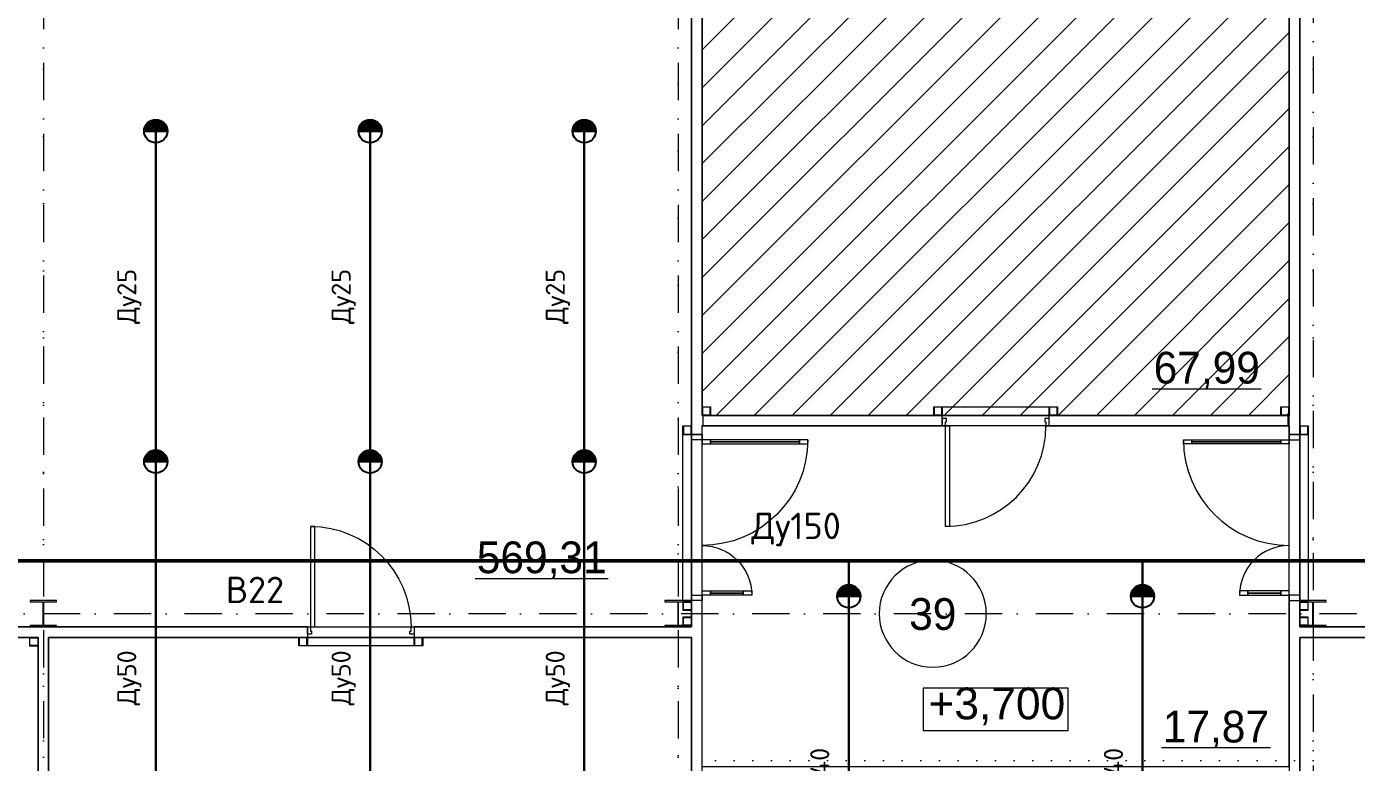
# Model space of a CAD drawing. Header units: millimetres. Extents: x 0 to 2118900, y -20000 to 84100.
# Drawn here: x 847842 to 860410, y 34594 to 41550 of the extents above; entities that cross this region are included whole.
import ezdxf
from ezdxf.enums import TextEntityAlignment as Align

# ---------------------------------------------------------------- set-up
doc = ezdxf.new("R2010")
doc.units = ezdxf.units.MM
for name, pattern in [('Dot & Dashed', [670.277762, 352.777767, -176.388884, 0, -141.111112]), ('Крупный пунктир', [634.99999, 0, -634.99999]), ('Пунктирная', [176.388884, 0, -176.388884])]:
    doc.linetypes.add(name, pattern=pattern)
for name, color, linetype, lineweight in [('АР_подоснова', 8, 'Continuous', 13), ('ПТ_В22', 6, 'Continuous', 50), ('ПТ_В22_расп', 6, 'Continuous', 30), ('ПТ_оросители', 7, 'Continuous', 25), ('ПТ_текст', 7, 'Continuous', 18), ('ПТ_штриховка', 8, 'Continuous', 9)]:
    doc.layers.add(name, color=color, linetype=linetype, lineweight=lineweight)
doc.styles.add('АР_текст_1', font='arial.ttf')
doc.styles.add('ПТ', font='isocpeur.ttf')

# ---------------------------------------------------------------- blocks, each defined once
blk = doc.blocks.new('Стена_2101', base_point=(46125, -125))
at = {"color": 0, "linetype": 'Continuous', "lineweight": -2, "flags": 128}
for points in [[(46125, 11775), (46125, -125)], [(46225, -125), (46225, 11775)]]:
    blk.add_lwpolyline(points, dxfattribs=at)
blk = doc.blocks.new('Стена_510', base_point=(51875, 11775))
at = {"color": 0, "linetype": 'Continuous', "lineweight": -2, "flags": 128}
for points in [[(51775, 11775), (51775, -125)], [(51875, -125), (51875, 11775)]]:
    blk.add_lwpolyline(points, dxfattribs=at)
blk = doc.blocks.new('Стена_2310', base_point=(40000, 11775))
at = {"color": 0, "linetype": 'Continuous', "lineweight": -2, "flags": 128}
for points in [[(39950, 11775), (39950, 6125)], [(40050, 6125), (40050, 11775)], [(39950, 6125), (40050, 6125)]]:
    blk.add_lwpolyline(points, dxfattribs=at)
blk = doc.blocks.new('Колонна SHS ГК 271')
at = {"color": 0, "linetype": 'Continuous', "lineweight": -2}
for p, q in [((40, 40), (-40, 40)), ((-40, 40), (-40, -40)), ((-36.4, -36.4), (-36.4, 36.4)), ((-36.4, 36.4), (36.4, 36.4)), ((36.4, 36.4), (36.4, -36.4)), ((40, -40), (40, 40)), ((-40, -40), (40, -40)), ((36.4, -36.4), (-36.4, -36.4))]:
    blk.add_line(p, q, dxfattribs=at)
blk = doc.blocks.new('Труба Квадратного Сечения ГК SHS 270')
at = {"color": 0, "linetype": 'Continuous', "lineweight": -2}
for p, q in [((505, 40), (0, 40)), ((0, 40), (0, 0)), ((0, 0), (0, -40)), ((1010, 40), (505, 40)), ((1010, 0), (1010, 40)), ((1010, -40), (1010, 0)), ((0, -40), (505, -40)), ((505, -40), (1010, -40))]:
    blk.add_line(p, q, dxfattribs=at)
blk = doc.blocks.new('Труба Квадратного Сечения ГК SHS 27_20')
at = {"color": 0, "linetype": 'Continuous', "lineweight": -2}
for p, q in [((785, 40), (0, 40)), ((0, 40), (0, 0)), ((0, 0), (0, -40)), ((1570, 40), (785, 40)), ((1570, 0), (1570, 40)), ((1570, -40), (1570, 0)), ((0, -40), (785, -40)), ((785, -40), (1570, -40))]:
    blk.add_line(p, q, dxfattribs=at)
blk = doc.blocks.new('Швеллеp 8240-89 27')
at = {"color": 0, "linetype": 'Пунктирная', "lineweight": -2}
blk.add_line((0, 0), (6000, 0), dxfattribs=at)
blk = doc.blocks.new('Вент-камера_35_35', base_point=(49000, 20000))
at = {"color": 0, "linetype": 'Continuous', "lineweight": -2}
blk.add_line((50481, 14126), (51511, 14126), dxfattribs=at)
for start, end in [(0, 180), (180, 0)]:
    blk.add_arc((48368, 20612), 506, start, end, dxfattribs=at)
at = {"color": 0, "lineweight": -2, "style": 'АР_текст_1'}
for tag, p in [('ROOM_NUMBER', (48368, 20609)), ('ROOM_AREA', (50996, 14326))]:
    blk.add_attdef(tag, text='', height=300, dxfattribs=at).set_placement(p, align=Align.MIDDLE_CENTER)
blk = doc.blocks.new('Лестничная площадка_39_36', base_point=(49000, 12160))
at = {"color": 0, "linetype": 'Continuous', "lineweight": -2}
blk.add_line((50567, 10734), (51597, 10734), dxfattribs=at)
for start, end in [(0, 180), (180, 0)]:
    blk.add_arc((48406, 12000), 506, start, end, dxfattribs=at)
at = {"color": 0, "lineweight": -2, "style": 'АР_текст_1'}
for tag, p in [('ROOM_NUMBER', (48406, 11997)), ('ROOM_AREA', (51082, 10933))]:
    blk.add_attdef(tag, text='', height=300, dxfattribs=at).set_placement(p, align=Align.MIDDLE_CENTER)
blk = doc.blocks.new('Холл_36_38', base_point=(24690, 16745))
at = {"color": 0, "linetype": 'Continuous', "lineweight": -2}
blk.add_line((44081, 12334), (45339, 12334), dxfattribs=at)
at = {"color": 0, "lineweight": -2, "style": 'АР_текст_1'}
for tag, p in [('ROOM_NUMBER', (24690, 15496)), ('ROOM_AREA', (44710, 12533))]:
    blk.add_attdef(tag, text='', height=300, dxfattribs=at).set_placement(p, align=Align.MIDDLE_CENTER)
blk = doc.blocks.new('Перекрытие_295', base_point=(46225, 13875))
at = {"color": 0, "linetype": 'Continuous', "lineweight": -2, "flags": 128}
blk.add_lwpolyline([(46225, 13875), (51775, 13875), (51775, 26125), (46225, 26125)], close=True, dxfattribs=at)
blk = doc.blocks.new('Стена_840', base_point=(51775, 11775))
at = {"color": 0, "linetype": 'Continuous', "lineweight": -2, "flags": 128}
for points in [[(51775, 11875), (51775, 11775)], [(54495, 11875), (51875, 11875)], [(51875, 11775), (54495, 11775)]]:
    blk.add_lwpolyline(points, dxfattribs=at)
blk = doc.blocks.new('Металлическая Двупольная дверь 270')
at = {"color": 0, "linetype": 'Continuous', "lineweight": -2}
for p, q in [((695, 920), (695, 1000)), ((695, 1000), (735, 1000)), ((735, 920), (695, 920)), ((715, 920), (715, 80)), ((735, 1000), (735, 920)), ((-735, 470), (-735, 390)), ((-695, 470), (-735, 470)), ((-735, 390), (-695, 390)), ((-715, 390), (-715, 80)), ((-695, 390), (-695, 470)), ((-735, 0), (-785, 0)), ((-785, 0), (-785, -100)), ((-785, 0), (-785, -100)), ((-785, 0), (-785, -100)), ((-695, 80), (-735, 80)), ((-735, 80), (-735, 0)), ((-735, -100), (-735, 0)), ((-735, 0), (-695, 0)), ((-695, 0), (-695, 80)), ((695, 0), (695, 80)), ((695, 80), (735, 80)), ((735, 0), (695, 0)), ((735, 80), (735, 0)), ((785, 0), (735, 0)), ((735, 0), (735, -100)), ((785, -100), (785, 0)), ((785, 0), (785, -100)), ((785, 0), (785, -100)), ((-785, -100), (-735, -100)), ((735, -100), (785, -100))]:
    blk.add_line(p, q, dxfattribs=at)
at = {"color": 0, "linetype": 'Continuous', "lineweight": -2, "flags": 128}
for points in [[(715, 920), (715, 80), (695, 80), (695, 920)], [(735, 920), (735, 80), (715, 80), (715, 920)], [(-735, 390), (-735, 80), (-715, 80), (-715, 390)], [(-715, 390), (-715, 80), (-695, 80), (-695, 390)]]:
    blk.add_lwpolyline(points, close=True, dxfattribs=at)
at = {"color": 0, "linetype": 'Continuous', "lineweight": -2}
for centre, radius, start, end in [((735, 0), 1000, 90, 180), ((-735, 0), 470, 0, 90)]:
    blk.add_arc(centre, radius, start, end, dxfattribs=at)
blk = doc.blocks.new('Стена_850', base_point=(51875, 11775))
at = {"color": 0, "linetype": 'Continuous', "lineweight": -2}
for p, q in [((51775, 27875), (51875, 27875)), ((51775, 26305), (51875, 26305)), ((51775, 13695), (51875, 13695)), ((51775, 12125), (51875, 12125))]:
    blk.add_line(p, q, dxfattribs=at)
at = {"color": 0, "linetype": 'Continuous', "lineweight": -2, "flags": 128}
for points in [[(51775, 28225), (51775, 27875)], [(51875, 27875), (51875, 28125)], [(51775, 26305), (51775, 26225)], [(51875, 13695), (51875, 26305)], [(51775, 26125), (51775, 13875)], [(51775, 13775), (51775, 13695)], [(51775, 12125), (51775, 11875)], [(51875, 11875), (51875, 12125)]]:
    blk.add_lwpolyline(points, dxfattribs=at)
at = {"color": 0, "linetype": 'Continuous', "lineweight": -2, "xscale": -1, "zscale": 1000, "rotation": 90}
blk.add_blockref('Металлическая Двупольная дверь 270', (51775, 27090), dxfattribs=at)
at = {"color": 0, "linetype": 'Continuous', "lineweight": -2, "zscale": 1000, "rotation": 90}
blk.add_blockref('Металлическая Двупольная дверь 270', (51775, 12910), dxfattribs=at)
blk = doc.blocks.new('Однопольная Дверь 270')
at = {"color": 0, "linetype": 'Continuous', "lineweight": -2}
for p, q in [((435, 0), (435, 950)), ((435, 950), (475, 950)), ((475, 950), (475, 0)), ((-475, 0), (-505, 0)), ((-505, 0), (-505, -70)), ((-505, 0), (-505, -70)), ((-505, 0), (-505, -70)), ((-475, -40), (-475, 0)), ((475, 0), (435, 0)), ((505, 0), (475, 0)), ((475, 0), (475, -40)), ((505, -70), (505, 0)), ((505, 0), (505, -70)), ((505, 0), (505, -70)), ((-505, -70), (-465, -70)), ((-505, -70), (-505, -100)), ((-465, -40), (-475, -40)), ((-465, -70), (-465, -40)), ((475, -40), (465, -40)), ((465, -40), (465, -70)), ((465, -70), (505, -70)), ((505, -70), (505, -100))]:
    blk.add_line(p, q, dxfattribs=at)
blk.add_arc((475, 0), 950, 90, 180, dxfattribs=at)
blk = doc.blocks.new('Стена_880', base_point=(46225, 11775))
at = {"color": 0, "linetype": 'Continuous', "lineweight": -2}
for p, q in [((42495, 11875), (42495, 11805)), ((43505, 11875), (43505, 11805)), ((42495, 11805), (42495, 11775)), ((43505, 11805), (43505, 11775))]:
    blk.add_line(p, q, dxfattribs=at)
at = {"color": 0, "linetype": 'Continuous', "lineweight": -2, "flags": 128}
for points in [[(42495, 11875), (37505, 11875)], [(46125, 11875), (43505, 11875)], [(46225, 11775), (46225, 11875)], [(37505, 11775), (39950, 11775)], [(40050, 11775), (42495, 11775)], [(43505, 11775), (46125, 11775)]]:
    blk.add_lwpolyline(points, dxfattribs=at)
at = {"color": 0, "linetype": 'Continuous', "lineweight": -2, "xscale": -1, "zscale": 1000}
blk.add_blockref('Однопольная Дверь 270', (43000, 11875), dxfattribs=at)
blk = doc.blocks.new('Стена_890', base_point=(46125, 11775))
at = {"color": 0, "linetype": 'Continuous', "lineweight": -2}
for p, q in [((46225, 27875), (46125, 27875)), ((46225, 26305), (46125, 26305)), ((46225, 13695), (46125, 13695)), ((46225, 12125), (46125, 12125))]:
    blk.add_line(p, q, dxfattribs=at)
at = {"color": 0, "linetype": 'Continuous', "lineweight": -2, "flags": 128}
for points in [[(46225, 28225), (46125, 28225)], [(46225, 27875), (46225, 28225)], [(46125, 28125), (46125, 27875)], [(46125, 26305), (46125, 13695)], [(46225, 26225), (46225, 26305)], [(46225, 13875), (46225, 26125)], [(46225, 13695), (46225, 13775)], [(46125, 12125), (46125, 11875)], [(46225, 11875), (46225, 12125)]]:
    blk.add_lwpolyline(points, dxfattribs=at)
at = {"color": 0, "linetype": 'Continuous', "lineweight": -2, "zscale": 1000, "rotation": 270}
blk.add_blockref('Металлическая Двупольная дверь 270', (46225, 27090), dxfattribs=at)
at = {"color": 0, "linetype": 'Continuous', "lineweight": -2, "xscale": -1, "zscale": 1000, "rotation": 270}
blk.add_blockref('Металлическая Двупольная дверь 270', (46225, 12910), dxfattribs=at)
blk = doc.blocks.new('Стена_920', base_point=(51875, 13875))
at = {"color": 0, "linetype": 'Continuous', "lineweight": -2}
for p, q in [((46235, 13875), (46225, 13875)), ((46235, 13775), (46235, 13875)), ((48495, 13845), (48495, 13875)), ((48495, 13775), (48495, 13845)), ((49505, 13845), (49505, 13875)), ((49505, 13775), (49505, 13845)), ((51775, 13875), (51765, 13875)), ((51765, 13775), (51765, 13875)), ((46225, 13775), (46235, 13775)), ((51765, 13775), (51775, 13775))]:
    blk.add_line(p, q, dxfattribs=at)
at = {"color": 0, "linetype": 'Continuous', "lineweight": -2, "flags": 128}
for points in [[(48495, 13875), (46235, 13875)], [(51765, 13875), (49505, 13875)], [(51775, 13775), (51775, 13875)], [(46235, 13775), (48495, 13775)], [(49505, 13775), (51765, 13775)]]:
    blk.add_lwpolyline(points, dxfattribs=at)
at = {"color": 0, "linetype": 'Continuous', "lineweight": -2, "zscale": 1000, "rotation": 180}
blk.add_blockref('Однопольная Дверь 270', (49000, 13775), dxfattribs=at)
blk = doc.blocks.new('Колонна Универсальная 270')
at = {"color": 0, "linetype": 'Continuous', "lineweight": -2}
for p, q in [((125, 125), (-125, 125)), ((-125, 125), (-125, 113)), ((-125, 113), (-4, 113)), ((-4, 113), (-4, -113)), ((4, -113), (4, 113)), ((4, 113), (125, 113)), ((125, 113), (125, 125)), ((-4, -113), (-125, -113)), ((-125, -113), (-125, -125)), ((-125, -125), (125, -125)), ((125, -113), (4, -113)), ((125, -125), (125, -113))]:
    blk.add_line(p, q, dxfattribs=at)
blk = doc.blocks.new('Двутавp К 26020-83 270')
at = {"color": 0, "linetype": 'Крупный пунктир', "lineweight": -2}
blk.add_line((0, 0), (39875, 0), dxfattribs=at)
blk = doc.blocks.new('Двутавp К 26020-83 27_40')
at = {"color": 0, "linetype": 'Крупный пунктир', "lineweight": -2}
blk.add_line((0, 0), (39750, 0), dxfattribs=at)
blk = doc.blocks.new('Отметка Уровня_10', base_point=(49000, 11096))
at = {"color": 0, "linetype": 'Continuous', "lineweight": -2, "flags": 128}
blk.add_lwpolyline([(48315, 10896), (49685, 10896), (49685, 11296), (48315, 11296)], close=True, dxfattribs=at)
at = {"color": 0, "lineweight": -2, "insert": (48365, 10946), "char_height": 300, "attachment_point": 7, "style": 'АР_текст_1'}
blk.add_mtext('\\A1;{\\pql;\\fArial|b0|i0|c204|p0;\\W1.000000;+3,700}', dxfattribs=at)
blk = doc.blocks.new('Стандартный Маркер Сетки_41')
at = {"color": 0, "linetype": 'Dot & Dashed', "lineweight": -2}
blk.add_line((0, 0), (55187, 0), dxfattribs=at)
at = {"color": 0, "lineweight": -2, "style": 'АР_текст_1'}
blk.add_attdef('AC_MarkerText_1', text='', height=300, rotation=90, dxfattribs=at).set_placement((55368, -69), align=Align.TOP_CENTER)
blk = doc.blocks.new('Стандартный Маркер Сетки_51')
at = {"color": 0, "linetype": 'Dot & Dashed', "lineweight": -2}
blk.add_line((0, 0), (55249, 0), dxfattribs=at)
at = {"color": 0, "lineweight": -2, "style": 'АР_текст_1'}
blk.add_attdef('AC_MarkerText_1', text='', height=300, rotation=90, dxfattribs=at).set_placement((55430, -69), align=Align.TOP_CENTER)
blk = doc.blocks.new('AR_F2')
at = {"layer": 'АР_подоснова', "linetype": 'Dot & Dashed'}
blk.add_line((98000, 12000), (-4800, 12000), dxfattribs=at)
at = {"layer": 'АР_подоснова', "linetype": 'Continuous', "flags": 128}
for points in [[(4225, 28125), (4225, 11875), (46125, 11875), (46125, 28125)], [(93775, 11875), (93775, 28125), (51875, 28125), (51875, 11875)], [(51775, 26125), (46225, 26125), (46225, 13875), (51775, 13875)], [(46224, 13775), (46224, 10555), (51775, 10555), (51775, 13775)], [(34050, 11775), (34050, -125), (39950, -125), (39950, 11775)], [(40050, 11775), (40050, -125), (46125, -125), (46125, 11775)], [(51875, -125), (57950, -125), (57950, 11775), (51875, 11775)]]:
    blk.add_lwpolyline(points, close=True, dxfattribs=at)
at = {"layer": 'АР_подоснова', "linetype": 'Continuous', "zscale": 1000}
for name, p, rotation in [('Стандартный Маркер Сетки_41', (40000, 40000), 270), ('Стандартный Маркер Сетки_41', (46000, 40000), 270), ('Стандартный Маркер Сетки_51', (52000, 40062), 270), ('Двутавp К 26020-83 270', (40000, 0), 90), ('Двутавp К 26020-83 27_40', (46000, 39875), 270), ('Колонна Универсальная 270', (40000, 12000), 180), ('Колонна Универсальная 270', (46000, 12000), 180), ('Колонна SHS ГК 271', (46085, 12073), 180), ('Колонна Универсальная 270', (52000, 12000), 180), ('Колонна SHS ГК 271', (51915, 12073), 180), ('Колонна SHS ГК 271', (46085, 11927), 180), ('Колонна SHS ГК 271', (51915, 11927), 180), ('Колонна SHS ГК 271', (39910, 11735), 180)]:
    blk.add_blockref(name, p, dxfattribs=dict(at, rotation=rotation))
at = {"layer": 'АР_подоснова', "linetype": 'Continuous', "xscale": -1, "zscale": 1000}
for name, p, rotation in [('Двутавp К 26020-83 270', (52000, 0), 270), ('Колонна SHS ГК 271', (46265, 13915), 180), ('Колонна SHS ГК 271', (48455, 13915), 180), ('Труба Квадратного Сечения ГК SHS 270', (48495, 13915), 180), ('Колонна SHS ГК 271', (49545, 13915), 180), ('Колонна SHS ГК 271', (51735, 13915), 180), ('Колонна SHS ГК 271', (46085, 13735), 270), ('Колонна SHS ГК 271', (51915, 13735), 270), ('Труба Квадратного Сечения ГК SHS 27_20', (46085, 12125), 270), ('Труба Квадратного Сечения ГК SHS 27_20', (51915, 12125), 270), ('Колонна SHS ГК 271', (42455, 11735), 180), ('Труба Квадратного Сечения ГК SHS 270', (42495, 11735), 180), ('Колонна SHS ГК 271', (43545, 11735), 180)]:
    blk.add_blockref(name, p, dxfattribs=dict(at, rotation=rotation))
at = {"layer": 'АР_подоснова'}
for name, p in [('Стена_890', (46125, 11775)), ('Стена_850', (51875, 11775)), ('Стена_920', (51875, 13875)), ('Стена_880', (46225, 11775)), ('Стена_840', (51775, 11775)), ('Стена_2310', (40000, 11775)), ('Стена_2101', (46125, -125)), ('Стена_510', (51875, 11775)), ('Отметка Уровня_10', (49000, 11096))]:
    blk.add_blockref(name, p, dxfattribs=at)
at = {"layer": 'АР_подоснова', "linetype": 'Continuous'}
blk.add_blockref('Перекрытие_295', (46225, 13875), dxfattribs=at)
ref = blk.add_blockref('Вент-камера_35_35', (49000, 20000), dxfattribs=at)
ref.add_attrib('ROOM_NUMBER', '35', dxfattribs={"layer": '0', "color": 0, "lineweight": 9, "height": 300}).set_placement((48368, 20609), align=Align.MIDDLE_CENTER)
ref.add_attrib('ROOM_AREA', '67,99', dxfattribs={"layer": '0', "color": 0, "lineweight": 9, "height": 300}).set_placement((50996, 14326), align=Align.MIDDLE_CENTER)
ref = blk.add_blockref('Холл_36_38', (24690, 16745), dxfattribs=at)
ref.add_attrib('ROOM_AREA', '569,31', dxfattribs={"layer": '0', "color": 0, "lineweight": 9, "height": 300}).set_placement((44710, 12533), align=Align.MIDDLE_CENTER)
ref = blk.add_blockref('Лестничная площадка_39_36', (49000, 12160), dxfattribs=at)
ref.add_attrib('ROOM_NUMBER', '39', dxfattribs={"layer": '0', "color": 0, "lineweight": 9, "height": 300}).set_placement((48406, 11997), align=Align.MIDDLE_CENTER)
ref.add_attrib('ROOM_AREA', '17,87', dxfattribs={"layer": '0', "color": 0, "lineweight": 9, "height": 300}).set_placement((51082, 10933), align=Align.MIDDLE_CENTER)
at = {"layer": 'АР_подоснова', "linetype": 'Continuous', "xscale": -1, "zscale": 1000}
blk.add_blockref('Швеллеp 8240-89 27', (52000, 10613), dxfattribs=at)
blk = doc.blocks.new('SPR_UP')
for p, q in [((-1.1, 0), (1.1, 0)), ((-1.08, 0.18), (1.08, 0.18)), ((-1.04, 0.37), (1.04, 0.37)), ((-0.95, 0.55), (0.95, 0.55)), ((-0.82, 0.73), (0.82, 0.73)), ((-0.61, 0.92), (0.61, 0.92))]:
    blk.add_line(p, q)
blk.add_circle((0, 0), 1.1)

msp = doc.modelspace()

# ---------------------------------------------------------------- hatches: boundary and pattern name
at = {"layer": 'ПТ_штриховка'}
h = msp.add_hatch(dxfattribs=at)
h.set_pattern_fill('ANSI31', color=8, scale=80)
h.paths.add_polyline_path([(854225, 37875), (859775, 37875), (859775, 50125), (854225, 50125)])

# ---------------------------------------------------------------- linework, layer by layer
at = {"layer": 'ПТ_В22'}
for p, q in [((846475, 36500), (849062, 36500)), ((849062, 36500), (851088, 36500)), ((851088, 36500), (853112, 36500)), ((853112, 36500), (855612, 36500)), ((855612, 36500), (858388, 36500)), ((858388, 36500), (860888, 36500))]:
    msp.add_line(p, q, dxfattribs=at)
at = {"layer": 'ПТ_В22_расп'}
for p, q in [((849062, 37438), (849062, 40562)), ((851088, 37438), (851088, 40562)), ((853112, 37438), (853112, 40562)), ((849062, 36500), (849062, 37438)), ((851088, 36500), (851088, 37438)), ((853112, 36500), (853112, 37438)), ((849062, 36500), (849062, 34288)), ((851088, 36500), (851088, 34288)), ((853112, 36500), (853112, 34288)), ((855612, 36500), (855612, 36165)), ((858388, 36500), (858388, 36165)), ((855612, 36165), (855612, 32775)), ((858388, 36165), (858388, 32775))]:
    msp.add_line(p, q, dxfattribs=at)

# ---------------------------------------------------------------- block references
at = {"layer": 'АР_подоснова'}
msp.add_blockref('AR_F2', (808000, 24000), dxfattribs=at)
at = {"layer": 'ПТ_оросители', "xscale": 100, "yscale": 100}
for p in [(849062, 40562), (851088, 40562), (853112, 40562), (849062, 37438), (851088, 37438), (853112, 37438), (855612, 36165), (858388, 36165)]:
    msp.add_blockref('SPR_UP', p, dxfattribs=at)

# ---------------------------------------------------------------- texts
at = {"layer": 'ПТ_текст', "style": 'ПТ'}
for s, p in [('Ду25', (848932, 39000)), ('Ду25', (850958, 39000)), ('Ду25', (852982, 39000)), ('Ду50', (848932, 35394)), ('Ду50', (850958, 35394)), ('Ду50', (852982, 35394)), ('Ду40', (855482, 34470)), ('Ду40', (858258, 34470))]:
    msp.add_text(s, height=180, rotation=90, dxfattribs=at).set_placement(p, align=Align.BOTTOM_CENTER)
msp.add_text('Ду150', height=250, dxfattribs=at).set_placement((855114, 36630), align=Align.BOTTOM_CENTER)
msp.add_text('В22', height=250, dxfattribs=at).set_placement((850000, 36350), align=Align.TOP_CENTER)

doc.saveas('drawing.dxf')
